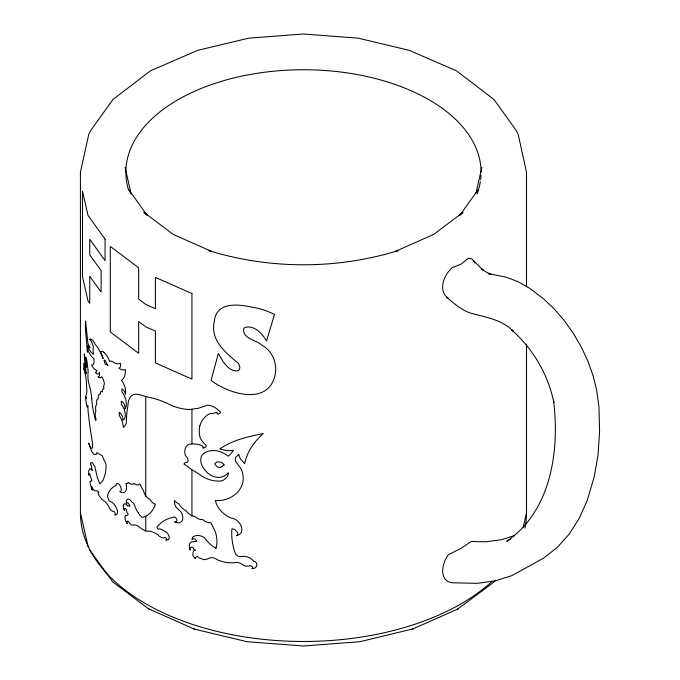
<?xml version="1.0" encoding="UTF-8"?>
<svg xmlns="http://www.w3.org/2000/svg" width="680" height="680" viewBox="0 0 680 680"><rect width="100%" height="100%" fill="white"/><g stroke="black" fill="none" stroke-linecap="round" stroke-linejoin="round"><path stroke-width="1.02" d="M475.991 193.112L481.839 167.484M523.269 527.051L526.252 513.935M90.338 481.287L90.21 481.788A4.972 1.556 76.6 0 0 90.194 483.879L92.267 490.178L91.545 488.104A1.759 0.552 76.6 0 1 91.545 487.169L91.817 486.787M199.911 425.688C201.305 420.325 205.215 415.846 210.129 413.389A12.24 9.239 35.7 0 0 216.487 412.275M477.955 190L459.901 215.152L463.029 212.356L433.755 234.387L395.59 251.294L397.945 250.69C336.651 269.475 270.274 269.475 208.981 250.69L211.335 251.294L173.179 234.387L143.897 212.356L147.024 215.152L128.979 190L131.172 194.131L125.094 167.484M495.533 580.312L494.113 581.944L457.598 609.144M221.791 466.701L220.065 467.449M219.963 448.868C232.688 439.833 248.345 436.721 263.304 433.508C254.448 441.464 246.917 451.767 244.715 463.675L240.771 459.34A13.175 9.936 35.7 0 1 238.85 454.469L235.773 457.232A8.415 6.341 35.7 0 0 235.603 461.499L240.932 468.647A21.598 16.286 35.7 0 1 243.108 476.255C244.673 491.308 229.253 501.848 215.381 500.522C217.081 508.665 223.814 514.904 231.225 518.101C239.836 518.483 247.503 533.29 236.24 535.763L237.405 534.744A3.91 2.95 35.7 0 0 237.524 532.398L234.821 529.542A4.904 3.697 35.7 0 0 231.905 528.938A73.457 55.411 35.7 0 0 234.736 551.794L235.586 554.098L237.77 555.934A5.194 3.919 35.7 0 0 240.482 556.614C245.012 555.602 250.699 557.098 253.478 561.017C259.063 562.148 257.142 569.483 251.812 568.565L252.603 567.876A1.556 1.258 12.8 0 0 252.637 566.967L250.597 565.675L248.463 566.134A10.591 8.576 12.8 0 1 246.151 566.168L245.438 566.04A7.769 5.856 35.7 0 1 243.049 564.91L242.505 564.536A8.908 6.723 35.7 0 0 236.649 562.36A32.24 24.327 35.7 0 1 217.218 559.742L216.01 558.943A7.973 6.018 35.7 0 0 210.69 557.677L205.581 559.615A8.424 6.358 35.7 0 1 201.322 558.713L200.506 558.288A2.482 1.87 35.7 0 1 198.679 557.6L197.88 556.529A4.037 3.051 35.7 0 0 195.177 558.484M510.315 539.283L506.736 541.348C551.369 510.697 559.827 450.135 553.477 400.146L553.86 402.534C548.088 374.587 533.027 348.627 511.547 329.834L513.46 331.381C501.406 318.911 484.398 317.22 468.835 312.562C460.462 308.983 453.237 303.229 446.658 297.032M138.499 513.086A6.486 3.221 66.1 0 0 143.004 517.344L146.625 515.806A45.654 29.571 53 0 0 155.456 504.186A6.001 3.885 53 0 1 150.272 499.452A9.962 6.451 53 0 1 145.749 496.035A9.835 4.888 66.1 0 1 143.514 490.543A9.333 4.641 66.1 0 1 140.471 484.781A1.113 0.552 66.1 0 0 139.451 484.117A10.208 5.074 66.1 0 1 134.206 483.59M89.241 549.423L112.812 581.944L148.52 608.779L194.471 629.136L247.044 641.716L303.467 646L359.881 641.716L413.024 628.881M120.003 491.674L120.7 491.368A4.378 2.176 66.1 0 0 120.615 486.719A4.471 2.218 66.1 0 0 117.206 483.412L116.493 483.675L115.864 485.494A69.403 34.502 66.1 0 0 110.653 489.413L110.024 490.195A68.102 21.276 76.6 0 0 107.814 494.675L107.686 495.031A3.188 0.994 76.6 0 0 107.678 496.748L108.724 500.106A3.995 1.25 76.6 0 0 109.599 501.177L110.687 501.602A9.443 4.692 66.1 0 1 117.351 510.399M412.454 629.136L458.405 608.779M514.428 535.662L501.585 539.69L485.639 541.824L471.257 541.484L461.185 548.225L448.043 554.888L445.094 560.312L443.241 565.828L442.603 571.056L443.241 575.637L445.094 579.266L448.043 581.697L451.894 582.751L476.994 583.346L495.014 580.933L511.776 575.679L543.507 558.169L557.209 547.451L569.152 534.165L579.19 518.44L587.231 500.471L594.277 476.535L598.017 454.929L599.582 431.74L598.952 407.074L596.708 390.371L593.181 375.972L588.013 361.42L581.332 347.08L573.317 333.302L564.162 320.433L554.081 308.788L543.337 298.656L529.796 288.371L518.049 281.699L506.456 277.245L488.317 273.615L491.334 274.38M219.963 448.851A25.015 18.87 35.7 0 0 233.435 450.262A42.228 31.858 35.7 0 1 228.335 456.152L222.904 452.778A20.834 15.716 35.7 0 0 213.953 450.525C183.923 451.299 212.092 490.612 228.335 472.719C228.463 478.252 222.615 481.678 217.583 481.134A28.33 21.369 35.7 0 1 202.742 476.629L198.314 473.629A70.814 53.414 35.7 0 0 193.052 470.458L191.751 469.693A63.682 41.251 53 0 0 183.991 464.058A5.066 3.281 53 0 1 186.702 462.536A4.53 2.941 53 0 0 187.884 459.459A4.53 2.941 53 0 0 185.343 455.575A14.34 9.29 53 0 1 188.403 444.669C190.85 442.723 206.21 444.805 202.716 447.899A4.088 3.085 35.7 0 0 204.187 447.992L206.108 446.633A3.272 2.474 35.7 0 0 206.219 445.434A19.686 14.849 35.7 0 1 200.243 437.971A31.127 23.477 35.7 0 1 199.911 425.688M119.433 412.505A3.655 1.819 66.1 0 0 120.054 416.763A13.965 6.944 66.1 0 1 123.386 427.354A21.701 10.786 66.1 0 0 126.395 422.416A101.073 50.243 66.1 0 1 127.933 405.748A25.738 12.793 66.1 0 1 137.3 394.315A97.852 48.637 66.1 0 1 144.194 396.058L146.804 396.814A98.124 63.563 53 0 1 172.193 405.781A68.782 44.557 53 0 0 189.355 409.513L198.569 408.238L207.51 405.11A16.243 12.248 35.7 0 1 215.645 407.906L220.379 411.91A2.754 2.083 35.7 0 1 220.235 412.981L218.314 414.026A3.468 2.618 35.7 0 1 216.954 413.78L217.201 413.601A0.901 0.68 35.7 0 0 217.218 412.862L216.478 412.258M96.823 370.328L96.441 370.294A18.419 5.754 76.6 0 1 91.519 364.964L92.871 365.075L93.942 362.865A9.307 2.907 76.6 0 0 93.925 358.572A23.681 7.404 76.6 0 1 88.306 351.245L87.439 346.817L87.439 352.155L85.459 329.35A19.439 2.074 85.7 0 1 85.468 322.753L85.57 321.028L88.017 343.986L90.023 347.795A9.401 2.933 76.6 0 0 88.213 345.746L87.779 345.398L88.409 347.769A19.015 5.942 76.6 0 0 93.092 353.94L93.576 354.17L93.304 352.733A7.336 2.295 76.6 0 1 93.304 348.067L93.338 346.383L91.621 341.836A8.398 2.626 76.6 0 0 89.981 339.745L89.25 339.481L90.448 338.971L91.936 339.685A14.901 4.658 76.6 0 1 95.157 344.377A30.821 9.63 76.6 0 1 101.915 355.572L103.122 358.589A7.208 2.252 76.6 0 0 101.175 353.634L100.954 352.758A1.751 0.544 76.6 0 1 100.954 351.407L102.459 351.373L103.861 352.231M125.638 515.398A5.355 2.66 66.1 0 0 127.33 523.6A2.108 1.054 66.1 0 1 127.356 521.212A2.108 1.054 66.1 0 1 129.166 522.58A5.16 2.558 66.1 0 0 132.889 525.087A15.47 7.684 66.1 0 1 139.468 527.153A30.659 15.24 66.1 0 0 145.019 530.655L145.8 530.952A30.566 19.796 53 0 0 149.677 531.123A22.117 14.323 53 0 1 157.751 534.701A7.327 4.743 53 0 0 165.325 537.404A1.522 0.986 53 0 1 166.481 538.925A1.522 0.986 53 0 1 165.767 539.988A5.108 3.307 53 0 0 168.317 539.529M168.317 539.623A5.117 3.315 53 0 0 168.682 535.304A5.117 3.315 53 0 0 164.892 531.403A11.169 7.233 53 0 0 159.196 528.87A1.488 0.969 53 0 1 157.539 528.419A1.488 0.969 53 0 1 157.25 526.601A65.543 42.458 53 0 1 174.573 516.979A2.975 1.929 53 0 1 176.953 520.455A2.975 1.929 53 0 1 174.565 521.832A9.639 6.239 53 0 0 180.115 522.486L181.45 521.577A9.443 6.12 53 0 0 181.033 511.963L175.865 506.94A8.644 5.601 53 0 1 174.565 500.59A6.401 4.148 53 0 0 178.687 503.574A12.758 8.262 53 0 0 186.294 510.943A11.458 7.421 53 0 0 191.293 515.483L191.998 515.848A13.235 9.987 35.7 0 0 194.599 516.315L196.384 517.769A9.12 6.877 35.7 0 0 202.75 519.588L204.561 521.024A9.12 6.885 35.7 0 0 210.936 522.733L215.194 531.437A37.221 28.076 35.7 0 1 215.985 548.327M490.807 274.176L486.098 272.008L481.397 268.745L483.395 270.351L473.526 260.695M148.52 608.779L149.328 609.144M193.902 628.881L194.471 629.136M195.219 558.501L193.281 556.078A5.329 4.021 35.7 0 1 193.188 552.568A3.901 2.941 35.7 0 1 195.237 550.12M448.256 298.291C444.558 295.825 442.663 291.626 442.603 287.24A20.867 13.515 -53 0 1 448.043 272.161L451.894 267.75L461.185 264.112L468.308 258.273L471.257 258.757A20.867 10.37 -66.1 0 1 474.683 263.024M92.234 470.322L89.998 468.546L88.731 470.671A7.59 2.372 76.6 0 0 88.808 474.266L88.978 475.26A2.21 0.689 76.6 0 1 89.003 473.952L89.99 474.156A5.984 1.87 76.6 0 0 90.38 476.187L90.661 477.215A6.808 2.125 76.6 0 0 91.775 479.969M91.647 466.318L91.562 466.055A2.465 0.773 76.6 0 0 90.508 464.585L90.95 462.587L92.191 462.68A6.928 2.167 76.6 0 1 93.687 464.848A5.032 1.573 76.6 0 1 94.817 466.608L97.299 477.368L99.816 483.812L103.079 480.394L105.213 474.037A45.951 14.357 76.6 0 0 106.088 465.162A2.609 0.816 76.6 0 0 105.953 464.236L105.596 462.969A3.128 0.977 76.6 0 0 105.094 461.915A14.518 4.539 76.6 0 1 102.374 455.923L97.002 452.616L96.178 454.495L94.035 454.401A12.92 4.037 76.6 0 1 91.443 450.908L88.697 443.037L89.59 445.646A6.613 2.066 76.6 0 0 91.264 448.162L92.573 447.933L92.684 443.768A158.874 49.64 76.6 0 1 88.153 411.885L87.839 405.603L87.456 407.26L87.006 406.555A11.662 1.241 85.7 0 1 86.233 403.104L85.502 396.389L85.646 397.358A4.649 0.493 85.7 0 0 85.952 398.709L86.02 397.707A4.054 0.433 85.7 0 1 86.02 395.7L86.912 392.113L86.504 384.795A16.294 1.734 85.7 0 1 86.326 380.894L85.96 377.995A9.8 1.045 85.7 0 0 85.519 375.675L83.844 368.39L83.734 369.308L83.802 363.086L85.119 368.492A18.096 1.929 85.7 0 0 86.181 373.813L84.634 359.372A4.683 0.501 85.7 0 0 84.413 358.317L84.286 353.829L86.538 367.276L86.071 358.683A9.647 1.028 85.7 0 0 85.85 357.433L86.377 358.445A12.691 1.351 85.7 0 1 86.955 360.952L88.052 370.286A3.596 1.122 76.6 0 1 88.103 372.402L87.975 373.719A12.316 1.309 85.7 0 0 87.984 377.885L88.026 378.845A14.756 4.615 76.6 0 0 88.629 382.78A27.132 8.475 76.6 0 1 91.808 398.709M80.673 513.935L88.264 547.221M526.507 286.815L526.507 172.286L518.16 134.266L515.967 130.135L493.994 99.501L456.475 70.822L409.309 50.371L358.25 38.165L303.467 34L248.676 38.165L197.625 50.371L150.45 70.822L112.939 99.501L90.959 130.135L88.766 134.266L80.418 172.286L80.418 512.703A223.049 128.775 0 0 0 241.749 636.446A223.049 128.775 0 0 0 492.354 581.188M526.507 344.08L526.507 512.703M191.939 409.522L191.939 443.921M191.939 469.846L191.939 515.831M145.749 396.644L145.749 496.035M145.749 516.298L145.749 530.935M480.981 175.355A177.599 102.535 0 0 1 480.624 179.477M480.335 181.543A177.599 102.535 0 0 1 477.096 193.834M128.469 189.771A177.599 102.535 0 0 1 125.876 173.306M125.868 172.286A177.599 102.535 0 0 1 303.467 69.751A177.599 102.535 0 0 1 481.066 172.286M526.481 510.68A223.049 128.775 0 0 1 524.935 527.977M110.27 509.464A26.851 8.321 76.4 0 0 102.944 500.131A19.779 6.179 76.6 0 1 99.272 495.728C98.353 495.287 97.435 491.802 98.838 492.346A12.988 4.054 76.6 0 0 95.914 490.833L94.69 490.705A11.033 3.451 76.6 0 1 91.817 486.787M110.305 509.32A7.667 3.808 66.1 0 0 114.282 511.666A1.929 0.96 66.1 0 1 115.234 513.587A1.929 0.96 66.1 0 1 114.767 514.87A6.451 3.204 66.1 0 0 117.351 510.399M91.791 480.004A6.486 2.023 76.6 0 1 90.329 481.262M92.234 470.313A3.799 1.19 76.6 0 1 91.638 466.293M103.861 352.231A22.95 7.174 76.6 0 1 108.332 358.42L109.744 361.445A8.729 2.728 76.6 0 1 110.254 361.207L110.508 361.165A8.415 4.182 66.1 0 1 113.084 361.973A18.785 9.341 66.1 0 0 120.445 363.281A6.834 3.4 66.1 0 1 118.983 368.169A14.068 6.987 66.1 0 0 125.367 369.503A22.074 10.973 66.1 0 1 121.507 380.315M125.647 515.414A7.761 3.859 66.1 0 0 128.291 514.054A2.975 1.479 66.1 0 1 126.386 509.677A2.117 1.054 66.1 0 0 124.712 508.462A2.117 1.054 66.1 0 0 124.482 510.51A5.032 2.499 66.1 0 1 123.718 504.364A5.125 2.55 66.1 0 1 127.848 506.115A3 1.488 66.1 0 1 129.812 506.285A2.712 1.343 66.1 0 0 128.171 503.115A2.712 1.343 66.1 0 0 126.531 503.82A5.933 2.95 66.1 0 1 127.653 499.137A5.933 2.95 66.1 0 1 131.929 502.18A3.638 1.81 66.1 0 1 134.912 506.277A12.92 6.426 66.1 0 0 138.499 513.086M120.003 491.64A11.305 5.619 66.1 0 0 126.038 483.463A5.074 2.525 66.1 0 0 128.18 482.494A12.775 6.349 66.1 0 0 134.215 483.599M119.442 412.53A4.837 2.405 66.1 0 1 122.757 420.189A10.582 5.261 66.1 0 0 125.29 414.077A10.582 5.261 66.1 0 0 121.312 404.192L121.312 401.285A4.412 2.193 66.1 0 1 124.372 404.524A4.412 2.193 66.1 0 1 124.704 408.944A11.849 5.89 66.1 0 0 121.932 391.782L121.941 388.866A4.446 2.21 66.1 0 1 125.375 394.213A11.084 5.508 66.1 0 0 121.507 380.332M96.841 370.353A7.761 2.422 76.6 0 1 95.429 372.351A12.546 3.919 76.6 0 0 96.713 373.736L98.532 374.034L99.475 372.487A5.822 1.819 76.6 0 1 99.459 375.522L98.812 376.703L98.039 376.661A14.297 4.462 76.6 0 0 100.138 377.893L101.677 376.754A6.689 2.091 76.6 0 1 102.935 378.743C103.564 380.791 105.204 383.486 103.87 385.381A4.819 1.504 76.6 0 0 103.861 388.688C104.346 389.563 102.382 388.688 102.51 390.099A5.635 1.759 76.6 0 0 102.349 391.935L100.989 391.212L100.41 392.453A4.692 1.47 76.6 0 0 100.402 394.221L99.144 394.306L98.379 395.955A8.262 2.584 76.6 0 0 98.26 398.871L97.18 399.185L96.722 400.435A6.706 2.099 76.6 0 0 96.772 403.988L95.744 406.045A9.129 2.856 76.6 0 0 95.82 410.983L95.328 413.363A5.984 1.87 76.6 0 0 95.328 416.007L95.982 419.228A1.538 0.476 76.6 0 1 95.922 420.197L95.744 420.35A1.844 0.578 76.6 0 1 95.497 420.24L93.304 410.958A32.836 10.259 76.6 0 1 91.783 398.692M215.994 548.292A25.338 19.116 35.7 0 1 204.595 537.812A10.311 7.777 35.7 0 0 195.73 535.678L192.814 536.911L191.913 539.665L193.256 538.721A2.881 2.176 35.7 0 1 194.811 538.96L196.665 540.804A0.875 0.663 35.7 0 1 196.647 541.271L196.146 541.603A1.097 0.833 35.7 0 1 195.389 541.433L191.701 541.824A8.287 5.363 53 0 0 190.272 550.06A2.822 1.827 53 0 1 191.581 547.188L193.214 547.689A2.167 1.632 35.7 0 0 193.452 548.641L194.182 549.508A2.626 1.98 35.7 0 0 195.219 550.094M220.065 467.449A4.488 3.392 35.7 0 1 217.115 466.743L215.024 464.542A3.256 2.457 35.7 0 1 215.084 463.241L217.167 461.831A4.088 3.085 35.7 0 1 218.756 462.017A5.006 3.774 35.7 0 1 221.944 462.646L224.375 464.925A15.41 11.62 35.7 0 0 221.791 466.701M214.344 321.24C209.763 340.315 226.024 353.048 238.816 363.715L239.845 367.472L239.496 369.333L238.468 370.634C228.777 372.716 222.232 360.629 218.323 353.438L211.089 380.4C228.505 393.899 268.218 406.249 275.051 375.088C277.644 363.205 272.178 350.498 261.315 344.786C255.765 339.804 242.123 338.368 243.721 328.703L244.775 327.565C254.031 324.538 262.335 333.693 266.534 340.935L274.482 314.475A59.815 48.416 12.8 0 0 253.334 307.385C239.13 304.427 216.504 300.883 214.344 321.24M104.15 360.171L104.779 362.993A4.122 1.283 76.6 0 0 105.893 364.531A7.531 2.354 76.6 0 1 106.343 364.463L106.505 364.497A8.083 2.525 76.6 0 1 107.975 365.832A11.509 3.596 76.6 0 1 106.097 362.245L105.859 361.7A4.539 1.419 76.6 0 0 104.814 360.247L104.15 360.171M191.939 293.573L155.414 277.398L155.414 308.72L145.749 304.436L138.669 299.115L138.669 267.784L110.296 246.44L110.296 331.959L138.669 353.302L138.669 321.529L145.749 326.85L155.414 331.135L155.414 362.907L191.939 379.091L191.939 293.573M105.077 239.165L88.017 215.381L82.492 191.173L82.492 276.683L88.017 300.9L89.743 303.305L89.743 276.241L101.116 292.085L101.116 270.623L89.743 254.779L89.743 239.25L105.077 260.627L105.077 239.165"/></g></svg>
